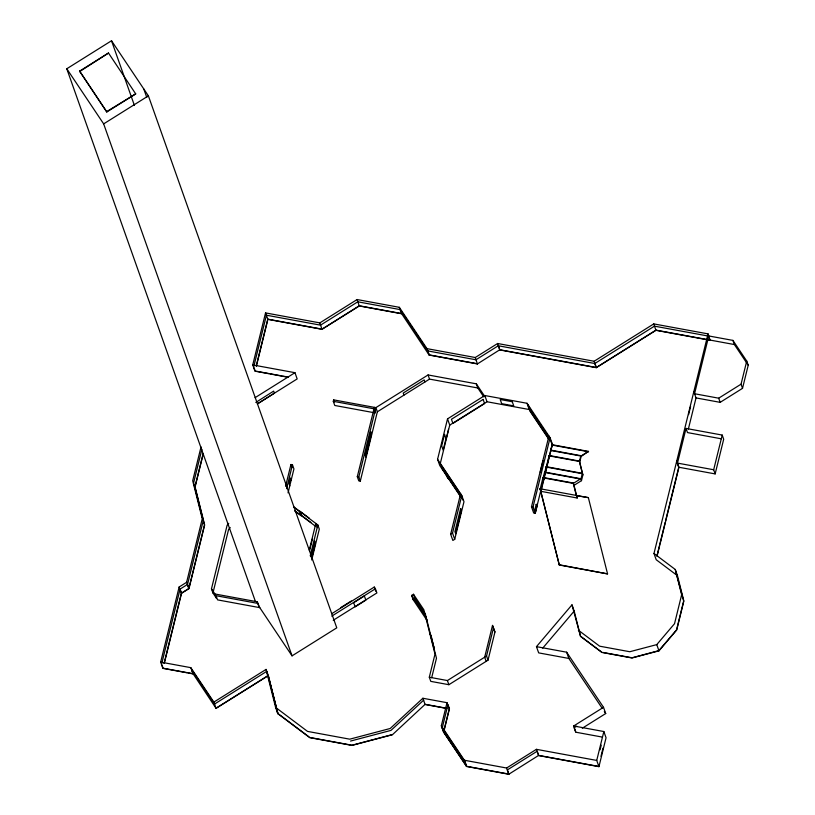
<?xml version="1.0" encoding="UTF-8"?>
<svg xmlns="http://www.w3.org/2000/svg" width="815" height="815" viewBox="0 0 815 815"><rect width="100%" height="100%" fill="white"/><g stroke="black" fill="none" stroke-linecap="round" stroke-linejoin="round"><path stroke-width="1.22" d="M201.04 446.875L192.697 480.738L202.252 518.737L186.604 582.307L188.815 588.552L181.358 593.218L164.08 663.42M201.876 449.34L193.624 482.857L203.18 520.856L187.532 584.426L188.999 588.583L181.551 593.259L164.294 663.318M202.945 454.322L194.907 486.983L204.463 524.982L188.815 588.552M203.343 453.497L195.091 487.013L204.657 525.013L188.999 588.583M160.657 662.106L190.812 667.658L193.023 673.893L162.868 668.351L160.657 662.106L179.147 586.983L186.604 582.307M161.625 664.042L180.074 589.092L187.532 584.426M288.479 377.335L254.942 371.161L252.742 364.926L265.547 312.909L319.837 322.893L357.102 299.543L399.33 307.316L426.989 348.647L429.199 354.882L477.458 363.755M253.709 366.862L266.423 315.211L320.519 325.154L357.795 301.805L400.022 309.568L427.681 350.898L429.148 355.065L477.407 363.938L499.819 349.747L596.336 367.494L655.973 330.136L734.386 344.551L748.221 365.222L742.526 388.337L720.165 402.345L696.03 397.914L693.82 391.669M256.44 365.12L267.452 320.356M256.317 366.393L267.901 319.368L265.547 312.909M211.472 588.827L214.926 593.992L216.403 598.159L212.939 592.984L211.472 588.827L227.12 525.257L228.74 523.362M212.939 592.984L228.597 529.414L230.207 527.519M285.566 486.331L290.945 464.509L292.453 464.784L293.93 468.941L288.041 492.861M286.564 488.694L292.453 464.784M374.258 412.736L334.771 405.473L333.294 401.316L333.651 399.87L375.878 407.632L428.069 374.951L476.317 383.824L484.884 396.61M309.293 550.064L315.843 523.454L317.31 527.611M309.476 551.022L312.471 538.858M310.24 555.82L317.84 524.952L293.889 506.961M310.81 556.828L314.702 541.017L315.436 543.096L311.839 557.694M311.707 559.976L319.307 529.108L317.84 524.952M360.281 481.145L358.804 476.989L375.878 407.632L377.355 411.799L360.281 481.145L358.773 480.87L357.296 476.704L374.37 407.357L375.481 410.475M460.73 496.875L439.774 465.559L437.574 459.324L447.527 418.869L484.803 395.52L527.03 403.282L550.074 437.726L552.285 443.961L541.496 487.767M445.948 439.703L448.505 429.301M440.08 464.336L449.737 425.104L447.527 418.869M437.574 459.324L461.769 495.489L463.98 501.724L454.729 539.286L452.865 540.457L450.654 534.222L460.618 493.768L462.828 500.003M454.729 539.286L452.519 533.051L461.769 495.489M486.148 661.352L484.68 657.196L492.505 625.411L494.95 632.012L488.012 660.181L448.882 684.702L430.778 681.371L429.311 677.214L434.996 654.099L423.851 609.763L413.48 594.267L411.616 595.429L413.083 599.585L426.917 620.256L425.44 616.099L411.616 595.429M431.675 677.723L436.473 658.255L425.318 613.919L414.947 598.424L413.48 594.267M598.791 766.446L538.664 755.393L508.794 774.25L466.577 766.487L443.523 732.043L441.322 725.808L447.007 702.693L422.883 698.251L390.212 728.488L349.757 739.174L307.53 731.401L275.602 707.41L266.047 669.41L213.856 702.102L216.067 708.337L268.257 675.645L266.047 669.41M538.664 755.393L537.187 751.226L507.368 769.91L508.845 774.067L466.618 766.304L443.717 732.074L442.239 727.917L447.975 704.618L449.452 708.785L444.022 730.851M443.523 732.043L449.218 708.928L447.007 702.693M488.012 660.181L486.545 656.024L493.483 627.856M540.905 490.202L535.211 513.318L533.703 513.032L531.492 506.798L548.923 436.005L550.767 441.2M540.243 472.191L543.085 460.628M535.211 513.318L533 507.073L550.074 437.726M540.09 488.755L541.007 491.353L577.203 498.006L574.015 485.343L573.19 483L543.024 477.447L540.182 489.01L559.304 565.019L607.562 573.892L588.349 497.629L540.09 488.755L559.304 565.019M580.779 478.721L544.593 472.058L543.167 477.845L573.332 483.387L580.779 478.721L581.472 480.667L574.015 485.343M546.152 466.669L544.726 472.456L580.922 479.108L582.348 473.332L546.152 466.669L546.702 468.238M549.137 455.504L546.284 467.066L582.481 473.719L579.292 461.056L549.137 455.504L549.544 456.675M588.45 451.388L552.254 444.725L550.838 450.501L580.993 456.054L588.45 451.388L581.136 456.441L579.709 462.217L582.898 474.89L581.472 480.667M541.007 491.353L552.254 444.725M550.971 450.899L550.695 450.114L580.861 455.666L579.434 461.443L549.269 455.891M441.322 725.808L464.367 760.242L506.594 768.015L536.413 749.331L538.613 755.566L598.943 766.66L596.733 760.426L603.844 731.534L573.678 725.982L575.889 732.227L602.438 737.106M600.084 749.81L601.215 745.195M600.981 756.289L602.978 748.19M598.943 766.66L606.054 737.769L603.844 731.534M602.234 708.347L568.839 658.439L538.674 652.886L536.464 646.652L571.977 604.852L580.565 636.423L601.847 652.428L632.002 657.97L658.978 650.849L676.735 629.954L683.846 601.052L677.479 575.716L656.197 559.722L653.987 553.487L708.052 333.885L653.762 323.901L594.125 361.259L497.608 343.502L475.247 357.52L426.989 348.647M688.593 414.641L690.59 406.542M715.152 473.912L723.689 439.244L722.212 435.078L686.026 428.425L677.489 463.103L713.675 469.756L715.152 473.912L678.956 467.26L676.745 461.025M708.785 335.963L694.563 393.747L718.687 398.189L741.049 384.181L746.744 361.065L732.919 340.395L708.785 335.963L708.052 333.885M656.921 555.993L659.518 545.418M659.814 544.206L665.213 522.303M665.498 521.142L678.722 467.403L677.255 463.246M657.104 556.024L678.956 467.26M688.38 428.996L696.03 397.914M681.635 594.818L674.525 623.709L656.768 644.614L629.791 651.735L599.636 646.183L578.355 630.189M713.675 469.756L722.212 435.078M542.709 648.139L574.188 611.097L571.977 604.852M423.657 700.146L390.996 730.383L350.531 741.069M255.798 402.427L273.657 391.108L274.39 393.187L257.581 403.832M255.166 600.757L66.779 68.766L111.512 40.75L148.391 95.854L336.768 627.845L292.045 655.861L258.457 605.677M79.605 71.129L108.487 53.026L135.708 93.888L106.816 111.981L79.605 71.129L106.816 111.981M79.738 71.516L108.487 53.026M106.684 111.594L135.708 93.888M292.045 655.861L103.658 123.88L148.391 95.854M359.313 305.788L322.037 329.138L267.748 319.154M267.901 319.368L321.996 329.311L359.272 305.971L401.5 313.734L399.33 307.316M255.085 397.669L294.959 372.689L297.169 378.924L257.296 403.914M377.355 411.799L429.536 379.107L477.794 387.981L483.723 396.834M498.301 345.764L499.778 349.93L596.285 367.677L655.932 330.32L710.222 340.303L708.744 336.137L654.455 326.153L594.818 363.51L498.301 345.764L475.94 359.772L427.681 350.898M449.737 425.104L487.013 401.754L529.241 409.527L549.015 439.071M450.654 534.222L452.519 533.051M340.619 607.674L351.336 600.961M331.664 613.736L374.268 587.055L375.42 588.776L376.897 592.933L333.223 620.286M331.756 616.13L375.42 588.776M216.118 708.154L268.298 675.472L277.854 713.471L308.956 736.841M413.083 599.585L414.947 598.424M429.311 677.214L447.404 680.545L486.545 656.024M573.678 725.982L603.508 707.308L566.629 652.194L536.464 646.652M576.704 726.165L574.137 727.764L575.614 731.931M582.287 728.223L605.708 713.543L603.508 707.308M392.473 734.549L352.009 745.226L309.781 737.463M360.556 306.012L401.54 313.551L429.148 355.065M721.193 438.786L687.493 432.582L686.026 428.425M252.742 364.926L294.959 372.689M256.419 371.243L268.828 373.525M270.071 373.759L282.133 375.97M283.294 376.184L286.778 376.825M333.294 401.316L374.014 408.804L375.491 412.961M552.397 445.122L588.583 451.775M573.19 483L576.378 495.663L588.349 497.629M531.492 506.798L533 507.073M357.296 476.704L358.804 476.989M559.212 564.754L607.562 573.892M603.1 652.469L632.053 657.786L658.836 650.635L676.542 629.914L683.663 601.022L675.91 571.926M214.926 593.992L257.153 601.755L259.781 607.644L217.554 599.881L216.077 595.714L258.304 603.487M445.805 708.113L425.135 704.313L392.423 734.723L351.968 745.409L309.741 737.646L277.813 713.655L275.602 707.41M446.803 708.48L425.094 704.486L422.883 698.251M187.226 672.64L163.092 668.208L161.991 665.081M188.397 672.854L193.063 673.72L216.067 708.337M536.413 749.331L596.733 760.426M653.987 553.487L675.268 569.481L677.479 575.716M580.606 636.25L601.888 652.245M309.425 518.309L300.114 511.311L301.581 515.467L310.892 522.466M294.062 507.399L299.645 511.596L301.122 515.763L294.602 510.862M295.366 511.117L315.313 526.113M551.134 442.239L552.285 443.961M549.045 439.621L530.158 411.392L528.68 407.235L548.271 436.504L549.015 438.582M440.263 463.837L459.854 493.116M441.74 467.993L460.628 496.223M604.323 711.464L605.708 713.543M66.779 68.766L103.658 123.88M442.239 727.917L465.141 762.147L466.618 766.304M190.812 667.658L213.856 702.102M494.95 632.012L492.505 625.411M746.744 361.065L748.221 365.222M732.919 340.395L734.386 344.551M741.049 384.181L742.526 388.337M718.687 398.189L720.165 402.345M653.762 323.901L655.932 330.32M594.125 361.259L596.336 367.494M594.818 363.51L596.285 367.677M656.768 644.614L658.978 650.849M580.861 455.666L581.136 456.441M579.292 461.056L579.709 462.217M582.348 473.332L582.898 474.89M576.378 495.663L577.203 498.006M530.188 409.099L527.865 404.658L529.343 408.814M527.03 403.282L529.241 409.527M544.593 472.058L545.276 474.014M497.608 343.502L499.819 349.747M543.024 477.447L543.86 479.791M475.247 357.52L477.407 363.938M484.803 395.52L487.013 401.754M476.317 383.824L477.794 387.981M566.629 652.194L568.839 658.439M428.069 374.951L429.536 379.107M424.931 381.98L424.197 379.902L403.231 393.034L403.965 395.112M357.102 299.543L359.272 305.971M506.594 768.015L508.794 774.25M447.404 680.545L448.882 684.702M319.837 322.893L321.996 329.311M464.367 760.242L466.577 766.487M333.651 399.87L334.395 401.948M374.268 587.055L375.735 591.211M290.945 464.509L292.045 467.627M254.076 367.901L255.177 371.019M291.22 480.096L290.486 478.018L289.06 483.794L289.794 485.872M143.776 88.967L146.751 97.362M111.512 40.75L134.424 105.451M257.153 601.755L258.253 604.883M277.854 713.471L266.831 671.305L214.64 703.997L191.596 669.553L193.063 673.72M180.074 589.092L181.551 593.259M179.147 586.983L181.358 593.218M675.268 569.481L682.186 596.865M574.188 611.097L580.565 636.423M268.257 675.645L277.813 713.655M370.744 431.828L365.059 454.943L365.792 457.021L371.477 433.906L370.744 431.828M444.532 434.395L441.679 445.948L443.156 450.104L445.999 438.552L444.532 434.395M460.618 508.57L454.923 531.686L455.656 533.764L461.351 510.648L460.618 508.57M536.219 504.322L534.793 510.109L535.526 512.187L536.953 506.41L536.219 504.322M483.122 399.421L451.439 419.267L452.906 423.423L484.599 403.578L483.122 399.421M364.376 595.999L353.669 602.703L355.136 606.869L365.853 600.156L364.376 595.999M512.268 401.734L500.206 399.513L501.683 403.67L513.745 405.89L512.268 401.734M447.252 475.023L445.479 472.619L446.946 476.775L448.729 479.179L447.252 475.023M431.532 637.524L430.055 633.367L434.273 648.791L431.532 637.524"/></g></svg>
